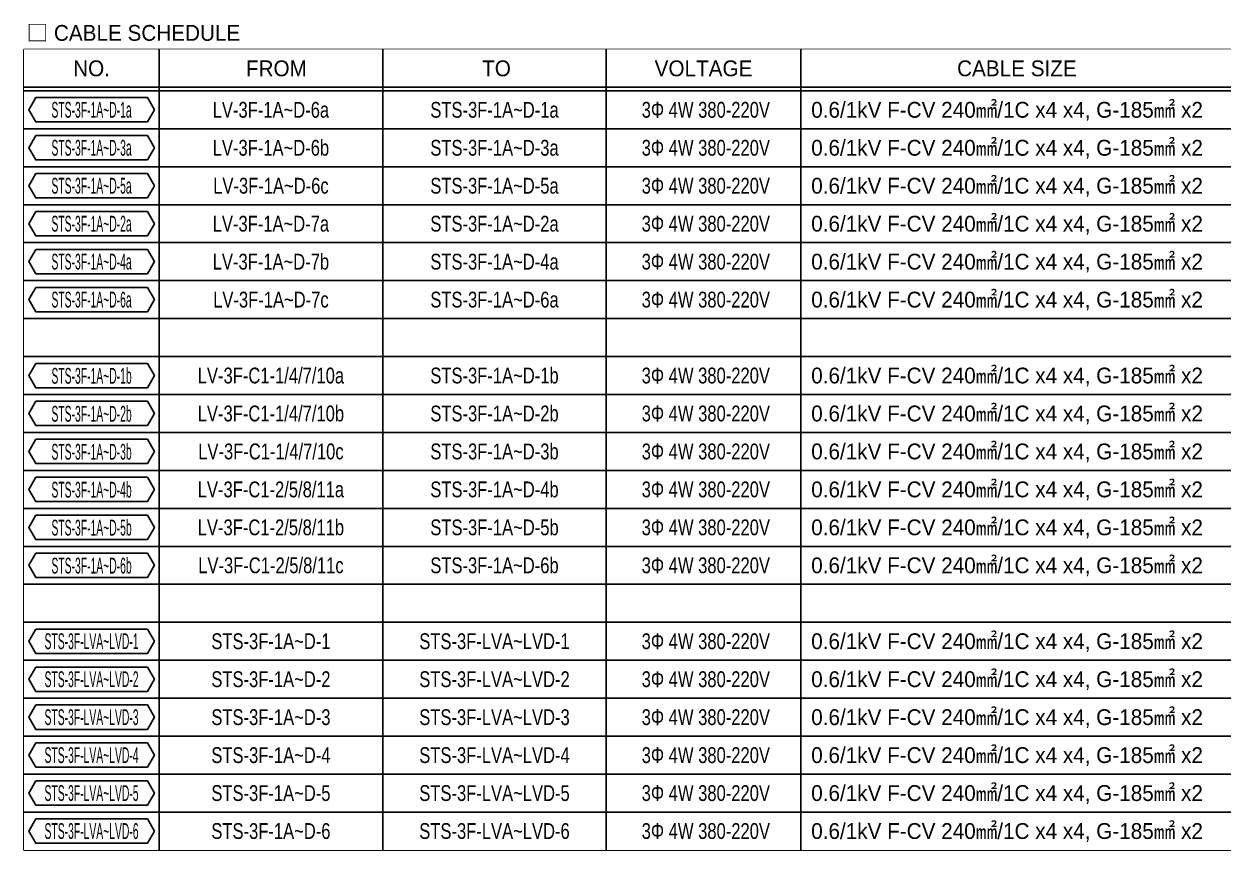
# Model space of a CAD drawing. Header units: millimetres. Extents: x 33932 to 374132, y 182625 to 847314.
# Drawn here: x 34793 to 87844, y 377208 to 413767 of the extents above; entities that cross this region are included whole.
import ezdxf
from ezdxf.enums import TextEntityAlignment as Align

# ---------------------------------------------------------------- set-up
doc = ezdxf.new("R2010")
doc.units = ezdxf.units.MM
doc.header["$LTSCALE"] = 150
for name, color, linetype in [('-----26 Electrical Cable Tray_HV_발전기 B', 103, 'Continuous'), ('-----29 Cable Schedule', 1, 'Continuous'), ('-----29 Indicator', 1, 'Continuous'), ('-----29 주기', 1, 'Continuous'), ('-----30 Text', 2, 'Continuous')]:
    doc.layers.add(name, color=color, linetype=linetype)
doc.styles.add('ELEC', font='')
doc.styles.get('ELEC').set_extended_font_data('Dotum')

msp = doc.modelspace()

# ---------------------------------------------------------------- linework, layer by layer
at = {"layer": '-----29 Cable Schedule', "color": 3}
msp.add_lwpolyline([(34793, 412643), (98747, 412643), (98747, 377208), (34793, 377208)], close=True, dxfattribs=at)

# ---------------------------------------------------------------- texts
at = {"layer": '-----29 Indicator', "color": 2, "linetype": 'Continuous', "style": 'ELEC'}
msp.add_text('□ CABLE SCHEDULE', height=700, dxfattribs=at).set_placement((34909, 413372), align=Align.MIDDLE_LEFT)

# ---------------------------------------------------------------- next in the draw order: wipeouts: each hides what was drawn before it
at = {"color": 3}
msp.add_wipeout([(34793, 412643), (98747, 412643), (98747, 377208), (34793, 377208)], dxfattribs=at).dxf.layer = '-----26 Electrical Cable Tray_HV_발전기 B'

# ---------------------------------------------------------------- next in the draw order: linework, layer by layer
at = {"layer": '-----29 Cable Schedule'}
for p, q in [((40773, 412643), (40773, 410808)), ((50665, 412643), (50665, 410808)), ((60556, 412643), (60556, 410808)), ((69168, 412643), (69168, 410808))]:
    msp.add_line(p, q, dxfattribs=at)
at = {"layer": '-----29 Cable Schedule', "color": 3}
for p, q in [((34793, 410963), (98747, 410963)), ((34793, 410808), (98747, 410808))]:
    msp.add_line(p, q, dxfattribs=at)
at = {"layer": '-----29 Cable Schedule', "color": 1}
for p, q in [((40773, 410808), (40773, 377208)), ((50665, 410808), (50665, 377208)), ((60556, 410808), (60556, 377208)), ((69168, 410808), (69168, 377208)), ((34793, 409128), (98747, 409128)), ((34793, 407448), (98747, 407448)), ((34793, 405768), (98747, 405768)), ((34793, 404088), (98747, 404088)), ((34793, 402408), (98747, 402408)), ((34793, 400728), (98747, 400728)), ((34793, 399048), (98747, 399048)), ((34793, 397368), (98747, 397368)), ((34793, 395688), (98747, 395688)), ((34793, 394008), (98747, 394008)), ((34793, 392328), (98747, 392328)), ((34793, 390648), (98747, 390648)), ((34793, 388968), (98747, 388968)), ((34793, 387288), (98747, 387288)), ((34793, 385608), (98747, 385608)), ((34793, 383928), (98747, 383928)), ((34793, 382248), (98747, 382248)), ((34793, 380568), (98747, 380568)), ((34793, 378888), (98747, 378888))]:
    msp.add_line(p, q, dxfattribs=at)
at = {"layer": '-----29 주기', "elevation": 0}
for points in [[(35314, 410507), (35003, 409968), (35314, 409429), (40253, 409429), (40564, 409968), (40253, 410507)], [(35314, 408827), (35003, 408288), (35314, 407749), (40253, 407749), (40564, 408288), (40253, 408827)], [(35314, 407147), (35003, 406608), (35314, 406069), (40253, 406069), (40564, 406608), (40253, 407147)], [(35314, 405467), (35003, 404928), (35314, 404389), (40253, 404389), (40564, 404928), (40253, 405467)], [(35314, 403787), (35003, 403248), (35314, 402709), (40253, 402709), (40564, 403248), (40253, 403787)], [(35314, 402107), (35003, 401568), (35314, 401029), (40253, 401029), (40564, 401568), (40253, 402107)], [(35314, 398747), (35003, 398208), (35314, 397669), (40253, 397669), (40564, 398208), (40253, 398747)], [(35314, 397067), (35003, 396528), (35314, 395989), (40253, 395989), (40564, 396528), (40253, 397067)], [(35314, 395387), (35003, 394848), (35314, 394309), (40253, 394309), (40564, 394848), (40253, 395387)], [(35314, 393707), (35003, 393168), (35314, 392629), (40253, 392629), (40564, 393168), (40253, 393707)], [(35314, 392027), (35003, 391488), (35314, 390949), (40253, 390949), (40564, 391488), (40253, 392027)], [(35314, 390347), (35003, 389808), (35314, 389269), (40253, 389269), (40564, 389808), (40253, 390347)], [(35314, 386987), (35003, 386448), (35314, 385909), (40253, 385909), (40564, 386448), (40253, 386987)], [(35314, 385307), (35003, 384768), (35314, 384229), (40253, 384229), (40564, 384768), (40253, 385307)], [(35314, 383627), (35003, 383088), (35314, 382549), (40253, 382549), (40564, 383088), (40253, 383627)], [(35314, 381947), (35003, 381408), (35314, 380869), (40253, 380869), (40564, 381408), (40253, 381947)], [(35314, 380267), (35003, 379728), (35314, 379189), (40253, 379189), (40564, 379728), (40253, 380267)], [(35314, 378587), (35003, 378048), (35314, 377509), (40253, 377509), (40564, 378048), (40253, 378587)]]:
    msp.add_lwpolyline(points, close=True, dxfattribs=at)

# ---------------------------------------------------------------- next in the draw order: texts
at = {"layer": '-----30 Text', "style": 'ELEC'}
msp.add_text('NO.', height=700, dxfattribs=at).set_placement((37783, 411803), align=Align.MIDDLE)
for s, p in [('FROM', (45960, 411803)), ('TO', (55699, 411803)), ('VOLTAGE', (64859, 411803)), ('CABLE SIZE', (78725, 411803))]:
    msp.add_text(s, height=700, dxfattribs=at).set_placement(p, align=Align.MIDDLE_CENTER)
at = {"layer": '-----30 Text', "linetype": 'Continuous', "style": 'ELEC', "width": 0.5}
for s, p in [('STS-3F-1A~D-1a', (37783, 409968)), ('STS-3F-1A~D-3a', (37783, 408288)), ('STS-3F-1A~D-5a', (37783, 406608)), ('STS-3F-1A~D-2a', (37783, 404928)), ('STS-3F-1A~D-4a', (37783, 403248)), ('STS-3F-1A~D-6a', (37783, 401568)), ('STS-3F-1A~D-1b', (37783, 398208)), ('STS-3F-1A~D-2b', (37783, 396528)), ('STS-3F-1A~D-3b', (37783, 394848)), ('STS-3F-1A~D-4b', (37783, 393168)), ('STS-3F-1A~D-5b', (37783, 391488)), ('STS-3F-1A~D-6b', (37783, 389808)), ('STS-3F-LVA~LVD-1', (37783, 386448)), ('STS-3F-LVA~LVD-2', (37783, 384768)), ('STS-3F-LVA~LVD-3', (37783, 383088)), ('STS-3F-LVA~LVD-4', (37783, 381408)), ('STS-3F-LVA~LVD-5', (37783, 379728)), ('STS-3F-LVA~LVD-6', (37783, 378048))]:
    msp.add_text(s, height=700, dxfattribs=at).set_placement(p, align=Align.MIDDLE)
at = {"layer": '-----30 Text', "style": 'ELEC', "width": 0.8}
for s, p in [('LV-3F-1A~D-6a', (45719, 409968)), ('STS-3F-1A~D-1a', (55611, 409968)), ('3Φ 4W 380-220V', (64961, 409968)), ('LV-3F-1A~D-6b', (45719, 408288)), ('STS-3F-1A~D-3a', (55611, 408288)), ('3Φ 4W 380-220V', (64961, 408288)), ('LV-3F-1A~D-6c', (45719, 406608)), ('STS-3F-1A~D-5a', (55611, 406608)), ('3Φ 4W 380-220V', (64961, 406608)), ('LV-3F-1A~D-7a', (45719, 404928)), ('STS-3F-1A~D-2a', (55611, 404928)), ('3Φ 4W 380-220V', (64961, 404928)), ('LV-3F-1A~D-7b', (45719, 403248)), ('STS-3F-1A~D-4a', (55611, 403248)), ('3Φ 4W 380-220V', (64961, 403248)), ('LV-3F-1A~D-7c', (45719, 401568)), ('STS-3F-1A~D-6a', (55611, 401568)), ('3Φ 4W 380-220V', (64961, 401568)), ('LV-3F-C1-1/4/7/10a', (45719, 398208)), ('STS-3F-1A~D-1b', (55611, 398208)), ('3Φ 4W 380-220V', (64961, 398208)), ('LV-3F-C1-1/4/7/10b', (45719, 396528)), ('STS-3F-1A~D-2b', (55611, 396528)), ('3Φ 4W 380-220V', (64961, 396528)), ('LV-3F-C1-1/4/7/10c', (45719, 394848)), ('STS-3F-1A~D-3b', (55611, 394848)), ('3Φ 4W 380-220V', (64961, 394848)), ('LV-3F-C1-2/5/8/11a', (45719, 393168)), ('STS-3F-1A~D-4b', (55611, 393168)), ('3Φ 4W 380-220V', (64961, 393168)), ('LV-3F-C1-2/5/8/11b', (45719, 391488)), ('STS-3F-1A~D-5b', (55611, 391488)), ('3Φ 4W 380-220V', (64961, 391488)), ('LV-3F-C1-2/5/8/11c', (45719, 389808)), ('STS-3F-1A~D-6b', (55611, 389808)), ('3Φ 4W 380-220V', (64961, 389808)), ('STS-3F-1A~D-1', (45719, 386448)), ('STS-3F-LVA~LVD-1', (55611, 386448)), ('3Φ 4W 380-220V', (64961, 386448)), ('STS-3F-1A~D-2', (45719, 384768)), ('STS-3F-LVA~LVD-2', (55611, 384768)), ('3Φ 4W 380-220V', (64961, 384768)), ('STS-3F-1A~D-3', (45719, 383088)), ('STS-3F-LVA~LVD-3', (55611, 383088)), ('3Φ 4W 380-220V', (64961, 383088)), ('STS-3F-1A~D-4', (45719, 381408)), ('STS-3F-LVA~LVD-4', (55611, 381408)), ('3Φ 4W 380-220V', (64961, 381408)), ('STS-3F-1A~D-5', (45719, 379728)), ('STS-3F-LVA~LVD-5', (55611, 379728)), ('3Φ 4W 380-220V', (64961, 379728)), ('STS-3F-1A~D-6', (45719, 378048)), ('STS-3F-LVA~LVD-6', (55611, 378048)), ('3Φ 4W 380-220V', (64961, 378048))]:
    msp.add_text(s, height=700, dxfattribs=at).set_placement(p, align=Align.MIDDLE_CENTER)
at = {"layer": '-----30 Text', "style": 'ELEC'}
for p in [(69624, 409968), (69624, 408288), (69624, 406608), (69624, 404928), (69624, 403248), (69624, 401568), (69624, 398208), (69624, 396528), (69624, 394848), (69624, 393168), (69624, 391488), (69624, 389808), (69624, 386448), (69624, 384768), (69624, 383088), (69624, 381408), (69624, 379728), (69624, 378048)]:
    msp.add_text('0.6/1kV F-CV 240㎟/1C x4 x4, G-185㎟ x2', height=700, dxfattribs=at).set_placement(p, align=Align.MIDDLE_LEFT)

doc.saveas('drawing.dxf')
